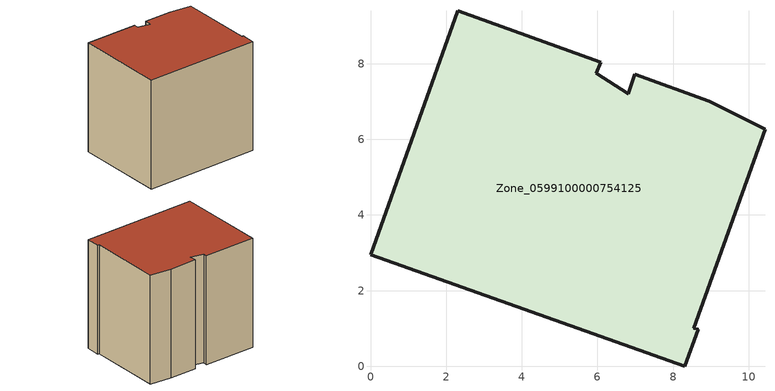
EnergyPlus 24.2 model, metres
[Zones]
Zone_0599100000754125
 floor ground (C_G): 10.43,6.26 8.55,1 8.66,0.99 8.31,0 0,2.95 2.3,9.4 6.08,8.04 5.97,7.75 6.81,7.2 6.98,7.72 8.95,7.01 z0.41
 wall outside (C_F): 6.08,8.04 2.3,9.4 0,2.95 8.31,0 8.66,0.99 8.55,1 10.43,6.26 8.95,7.01 6.98,7.72 6.81,7.2 5.97,7.75 6.08,8.04 z0.41:8.79
 roof outside (C_R): 8.55,1 10.43,6.26 8.95,7.01 6.98,7.72 6.81,7.2 5.97,7.75 6.08,8.04 2.3,9.4 0,2.95 8.31,0 8.66,0.99 z8.79
[BUILDING]
Pand.0599100000754125: North Axis=0; Terrain=City; Loads Convergence Tolerance Value=0.04; Temperature Convergence Tolerance Value=0.4; Solar Distribution=FullExterior; Maximum Number of Warmup Days=25; Minimum Number of Warmup Days=1
[Site:Location]
Rotterdam.The.Hague.AP_ZH_NLD Design_Conditions: Latitude=51.96; Longitude=4.45; Time Zone=1; Elevation=-4.5
[SITE:GROUNDTEMPERATURE:BUILDINGSURFACE]
18, 18, 18, 18, 18, 18, 18, 18, 18, 18, 18, 18
[MATERIAL] Thermal Absorptance=0.9; Solar Absorptance=0.7; Visible Absorptance=0.7
Name | Roughness | Thickness | Conductivity | Density | Specific Heat
G.TC.1965-1974 | MediumSmooth | 0.15 | 0.882353 | 540 | 1210
F.TC.1965-1974 | Rough | 0.3 | 0.697674 | 1920 | 840
R.TC.1965-1974 | MediumRough | 0.2 | 0.232558 | 1500 | 1000
[CONSTRUCTION]
C_G: G.TC.1965-1974
C_F: F.TC.1965-1974
C_R: R.TC.1965-1974
[ZONE]
Zone_0599100000754125: Type=1; Multiplier=1; Ceiling Height=Autocalculate; Volume=Autocalculate; Floor Area=autocalculate; Part of Total Floor Area=Yes
[ZONEINFILTRATION:DESIGNFLOWRATE]
Infil_Zone_0599100000754125: Zone or ZoneList or Space or SpaceList=Zone_0599100000754125; Schedule=AlwaysOn; Design Flow Rate Calculation Method=Flow/Area; Flow Rate per Floor Area=0.003; Constant Term Coefficient=1; Temperature Term Coefficient=0; Velocity Term Coefficient=0; Velocity Squared Term Coefficient=0
[HVACTEMPLATE:ZONE:IDEALLOADSAIRSYSTEM]
Zone_0599100000754125: Maximum Heating Supply Air Temperature=50; Minimum Cooling Supply Air Temperature=13; Maximum Heating Supply Air Humidity Ratio=0.0156; Minimum Cooling Supply Air Humidity Ratio=0.0077; Heating Limit=NoLimit; Cooling Limit=NoLimit; Dehumidification Control Type=ConstantSensibleHeatRatio; Cooling Sensible Heat Ratio=0.7; Dehumidification Setpoint=60; Humidification Control Type=None; Humidification Setpoint=30; Outdoor Air Method=None; Outdoor Air Flow Rate per Person=0.00944; Outdoor Air Flow Rate per Zone Floor Area=0; Outdoor Air Flow Rate per Zone=0; Demand Controlled Ventilation Type=None; Outdoor Air Economizer Type=NoEconomizer; Heat Recovery Type=None; Sensible Heat Recovery Effectiveness=0.7; Latent Heat Recovery Effectiveness=0.65
[ZONECONTROL:THERMOSTAT]
ThermostatControl_Zone_0599100000754125: Zone or ZoneList=Zone_0599100000754125; Control Type Schedule=DualSetpointControlType; Control 1=Thermostat_Zone_0599100000754125; Temperature Difference Between Cutout And Setpoint=0
[THERMOSTATSETPOINT:DUALSETPOINT]
Thermostat_Zone_0599100000754125: Heating Setpoint Temperature Schedule=HeatingSetpoint_Zone_0599100000754125; Cooling Setpoint Temperature Schedule=CoolingSetpoint_Zone_0599100000754125
[SCHEDULE:COMPACT]
HeatingSetpoint_Zone_0599100000754125: Through: 12/31, For: AllDays, Until: 24:00, 21
CoolingSetpoint_Zone_0599100000754125: Through: 12/31, For: AllDays, Until: 24:00, 24
DualSetpointControlType: Through: 12/31, For: AllDays, Until: 24:00, 4
AlwaysOn: Through: 12/31, For: AllDays, Until: 24:00, 1
